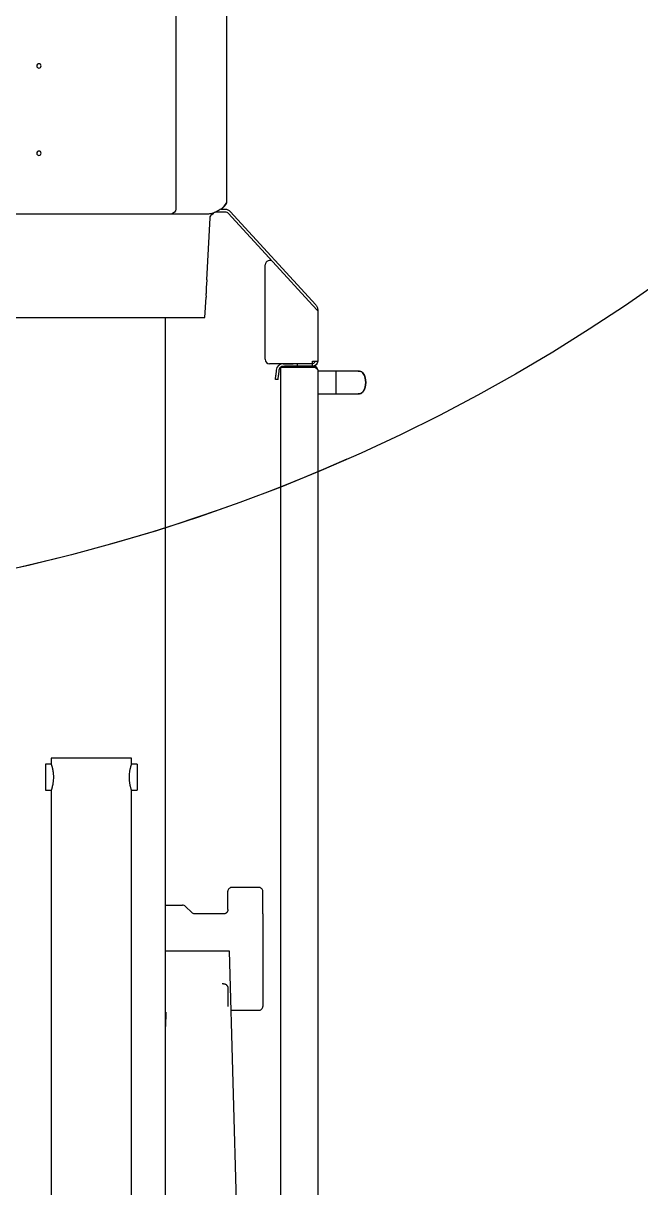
# Model space of a CAD drawing. Header units: millimetres. Extents: x 10462777 to 22643323, y 453826 to 1389191.
# Drawn here: x 11309565 to 11310272, y 581565 to 582898 of the extents above; entities that cross this region are included whole.
import ezdxf

# ---------------------------------------------------------------- set-up
doc = ezdxf.new("R2010")
doc.units = ezdxf.units.MM
doc.header["$LTSCALE"] = 200
doc.header["$MEASUREMENT"] = 0
for name, color, linetype in [('2', 2, 'CONTINUOUS'), ('5', 4, 'CONTINUOUS'), ('DV1_DEFAULT', 7, 'CONTINUOUS')]:
    doc.layers.add(name, color=color, linetype=linetype)
doc.layers.add('LAYOUT', color=8, linetype='CONTINUOUS', lineweight=25)

# ---------------------------------------------------------------- blocks, each defined once
blk = doc.blocks.new('r710ic')
at = {"layer": 'DV1_DEFAULT', "color": 7, "linetype": 'Continuous', "lineweight": 0}
blk.add_arc((272041.4, 104232.6), 2050.1, 337.1057, 23.7991, dxfattribs=at)
at = {"layer": 'LAYOUT', "color": 3}
blk.add_circle((272041.4, 104232.6), 2050.1, dxfattribs=at)

msp = doc.modelspace()

# ---------------------------------------------------------------- linework, layer by layer
at = {"layer": '2', "color": 124, "linetype": 'Continuous'}
for p, q in [((11309739.37272, 583034.4183, 0), (11309739.37272, 582685.41335, 0)), ((11309797.88209, 582692.83033, 0), (11309797.88209, 583034.4183, 0)), ((11309733.02178, 582679.49718, 0), (11309552.73799, 582679.49718, 0)), ((11309733.02178, 582679.41326, 0), (11309552.73799, 582679.41326, 0)), ((11309772.88173, 582679.41326, 0), (11309733.02178, 582679.41326, 0)), ((11309782.82352, 582680.46877, 0), (11309782.84071, 582680.47029, 0)), ((11309775.12875, 582604.28723, 0), (11309778.86488, 582675.57698, 0)), ((11309772.88173, 582561.41158, 0), (11309774.0938, 582584.5393, 0)), ((11309512.87804, 582561.41158, 0), (11309642.87988, 582561.41158, 0)), ((11309642.87988, 582561.41158, 0), (11309772.88173, 582561.41158, 0)), ((11309801.13213, 581835.91801, 0), (11309727.82718, 581835.91801, 0)), ((11309814.6149, 581349.11383, 0), (11309801.13213, 581835.91801, 0)), ((11309727.82755, 581765.91702, 0), (11309728.11374, 581765.91702, 0)), ((11309728.11374, 581765.91702, 0), (11309727.8285, 581749.57562, 0))]:
    msp.add_line(p, q, dxfattribs=at)
at = {"layer": '2', "color": 252, "linetype": 'Continuous'}
for p, q in [((11309727.82859, 581210.93165, 0), (11309727.82859, 582561.35677, 0)), ((11309834.1326, 581908.79462, 0), (11309804.13217, 581908.79462, 0)), ((11309799.1321, 581883.40195, 0), (11309799.1321, 581904.46443, 0)), ((11309839.13267, 581883.40195, 0), (11309839.13267, 581904.46443, 0)), ((11309727.8278, 581888.40203, 0), (11309747.0603, 581888.40203, 0)), ((11309757.66705, 581879.86637, 0), (11309750.59588, 581886.93754, 0)), ((11309794.13203, 581878.40188, 0), (11309761.20263, 581878.40188, 0)), ((11309839.13267, 581878.40188, 0), (11309839.13267, 581883.40195, 0)), ((11309839.13267, 581878.40188, 0), (11309839.13267, 581798.40075, 0)), ((11309794.13203, 581798.40075, 0), (11309792.62757, 581798.40075, 0)), ((11309839.13267, 581798.40075, 0), (11309839.13267, 581793.40068, 0)), ((11309799.1321, 581793.40068, 0), (11309799.1321, 581772.3382, 0)), ((11309839.13267, 581793.40068, 0), (11309839.13267, 581772.3382, 0)), ((11309804.13217, 581768.00801, 0), (11309834.1326, 581768.00801, 0))]:
    msp.add_line(p, q, dxfattribs=at)
at = {"layer": '2', "color": 60, "linetype": 'Continuous'}
for p, q in [((11309596.87923, 582056.92115, 0), (11309596.87923, 582049.71746, 0)), ((11309688.88054, 582056.92115, 0), (11309596.87923, 582056.92115, 0)), ((11309688.88054, 582049.71746, 0), (11309688.88054, 582056.92115, 0)), ((11309596.94521, 582049.92105, 0), (11309590.37914, 582049.92105, 0)), ((11309590.37914, 582049.92105, 0), (11309590.37914, 582019.92062, 0)), ((11309695.38063, 582049.92105, 0), (11309688.81456, 582049.92105, 0)), ((11309695.38063, 582049.92105, 0), (11309695.38063, 582019.92062, 0)), ((11309590.37914, 582019.92062, 0), (11309596.87923, 582019.92062, 0)), ((11309596.87923, 582019.92062, 0), (11309596.87923, 580710.90203, 0)), ((11309688.88054, 580710.90203, 0), (11309688.88054, 582019.92062, 0)), ((11309688.88054, 582019.92062, 0), (11309695.38063, 582019.92062, 0))]:
    msp.add_line(p, q, dxfattribs=at)
at = {"layer": '2', "color": 124, "linetype": 'Continuous', "extrusion": (0, 0, -1)}
for centre in [(-11309582.87903, 582849.41568, 0), (-11309582.87903, 582749.41426, 0)]:
    msp.add_circle(centre, 2.50004, dxfattribs=at)
at = {"layer": '2', "color": 124, "linetype": 'Continuous'}
msp.add_arc((11309772.88173, 582709.41369, 0), 30.00043, 306.86989762, 326.44269011, dxfattribs=at)
at = {"layer": '2', "color": 124, "linetype": 'Continuous', "extrusion": (0, 0, -1)}
msp.add_arc((-11309733.02178, 582685.41335, 0), 5.91616, 252.97613378, 270, dxfattribs=at)
at = {"layer": '2', "color": 252, "linetype": 'Continuous'}
msp.add_arc((11309747.0603, 581883.40195, 0), 5.00007, 44.99999992, 90, dxfattribs=at)
at = {"layer": '2', "color": 252, "linetype": 'Continuous', "extrusion": (0, 0, -1)}
msp.add_arc((-11309761.20263, 581883.40195, 0), 5.00007, 270, 315.00000008, dxfattribs=at)
at = {"layer": '2', "color": 124, "linetype": 'Continuous'}
msp.add_ellipse((11309772.88173, 582708.77368, 0), major_axis=(30.00043, 0), ratio=0.9999930524, start_param=5.3906382236, end_param=5.7077559364, dxfattribs=at)
at = {"layer": '2', "color": 124, "linetype": 'Continuous', "extrusion": (0, 0, -1)}
msp.add_ellipse((11309732.44442, 582685.41335, 0), major_axis=(-6.9283, 0), ratio=0.8660254038, start_param=3.1415926536, end_param=4.3725520709, dxfattribs=at)
at = {"layer": '2', "color": 252, "linetype": 'Continuous'}
for centre, major_axis, start_param, end_param in [((11309804.13217, 581904.46443, 0), (-5.00007, 0), 4.7123889804, 6.2831853072), ((11309834.1326, 581904.46443, 0), (-5.00007, 0), 3.1415926536, 4.7123889804), ((11309834.1326, 581772.3382, 0), (5.00007, 0), 4.7123889804, 6.2831853072), ((11309804.13217, 581772.3382, 0), (5.00007, 0), 4.485997532, 4.7123889804)]:
    msp.add_ellipse(centre, major_axis=major_axis, ratio=0.8660254038, start_param=start_param, end_param=end_param, dxfattribs=at)
at = {"layer": '2', "color": 124, "linetype": 'Continuous'}
for points, knots in [([(11309790.88199, 582685.41335, 0), (11309789.81071, 582684.60989, 0), (11309788.60699, 582683.81999, 0), (11309786.61303, 582682.7294, 0), (11309785.91708, 582682.38151, 0), (11309784.82856, 582681.89175, 0), (11309784.4583, 582681.73384, 0), (11309783.70343, 582681.43009, 0), (11309783.31988, 582681.28469, 0), (11309781.37819, 582680.59436, 0), (11309779.74354, 582680.15843, 0), (11309777.21502, 582679.71553, 0), (11309776.35947, 582679.60289, 0), (11309775.06323, 582679.48954, 0), (11309774.629, 582679.46101, 0), (11309773.97525, 582679.4324, 0), (11309773.64776, 582679.42165, 0), (11309773.31953, 582679.41626, 0), (11309773.10056, 582679.41386, 0), (11309772.99056, 582679.41326, 0), (11309772.88173, 582679.41326, 0)], [0, 0, 0, 0, 0.25, 0.25, 0.375, 0.375, 0.4375, 0.4375, 0.5, 0.5, 0.75, 0.75, 0.875, 0.875, 0.9375, 0.9375, 0.96875, 0.984375, 0.984375, 1, 1, 1, 1]), ([(11309778.88371, 582675.66712, 0), (11309778.87762, 582675.70774, 0), (11309778.7955, 582676.32743, 0), (11309779.16261, 582677.44137, 0), (11309779.80106, 582678.76532, 0), (11309780.5885, 582679.69079, 0), (11309781.2758, 582680.26027, 0), (11309781.74815, 582680.56615, 0), (11309782.08425, 582680.75178, 0), (11309782.35803, 582680.88085, 0), (11309782.47039, 582680.93349, 0), (11309782.4717, 582680.92737, 0)], [0, 0, 0, 0, 0.0117087833, 0.1789215288, 0.3191025446, 0.4376293103, 0.5315949855, 0.6030831925, 0.6774494301, 0.790067629, 1, 1, 1, 1]), ([(11309778.94879, 582675.07159, 0), (11309778.91338, 582675.40249, 0), (11309778.91131, 582676.32735, 0), (11309779.49145, 582677.68745, 0), (11309780.38718, 582678.92706, 0), (11309781.35766, 582679.74947, 0), (11309782.01065, 582680.11694, 0), (11309782.31584, 582680.25645, 0)], [0, 0, 0, 0, 0.148186079, 0.4247901512, 0.6535588974, 0.8469125155, 1, 1, 1, 1]), ([(11309775.1353, 582604.41219, 0), (11309775.13523, 582604.41165, 0), (11309775.12702, 582604.34789, 0), (11309775.10668, 582604.18722, 0), (11309775.10209, 582604.15085, 0), (11309775.09199, 582604.07058, 0), (11309775.08648, 582604.02664, 0), (11309775.06864, 582603.88368, 0), (11309775.04135, 582603.66334, 0), (11309775.00758, 582603.38444, 0), (11309774.97999, 582603.15301, 0), (11309774.97042, 582603.07215, 0), (11309774.95055, 582602.90287, 0), (11309774.94024, 582602.81435, 0), (11309774.88755, 582602.35769, 0), (11309774.84131, 582601.94418, 0), (11309774.76802, 582601.25335, 0), (11309774.74293, 582601.01124, 0), (11309774.70454, 582600.62972, 0), (11309774.69164, 582600.49973, 0), (11309774.66592, 582600.23645, 0), (11309774.65306, 582600.10283, 0), (11309774.58889, 582599.42504, 0), (11309774.53795, 582598.85198, 0), (11309774.46392, 582597.94557, 0), (11309774.43952, 582597.63395, 0), (11309774.3927, 582597.00688, 0), (11309774.37021, 582596.69056, 0), (11309774.30564, 582595.73341, 0), (11309774.2665, 582595.08448, 0), (11309774.19697, 582593.76392, 0), (11309774.16772, 582593.11387, 0), (11309774.13148, 582592.15489, 0), (11309774.12066, 582591.83786, 0), (11309774.10147, 582591.20917, 0), (11309774.09307, 582590.89652, 0), (11309774.07175, 582589.98691, 0), (11309774.06248, 582589.41166, 0), (11309774.05551, 582588.73122, 0), (11309774.05434, 582588.59708, 0), (11309774.05245, 582588.33276, 0), (11309774.05172, 582588.20225, 0), (11309774.05011, 582587.81929, 0), (11309774.04984, 582587.5763, 0), (11309774.05081, 582586.88315, 0), (11309774.05381, 582586.46845, 0), (11309774.05879, 582586.01073, 0), (11309774.05986, 582585.92202, 0), (11309774.06205, 582585.75239, 0), (11309774.06318, 582585.67139, 0), (11309774.0666, 582585.43959, 0), (11309774.07127, 582585.16039, 0), (11309774.07558, 582584.93999, 0), (11309774.07851, 582584.79705, 0), (11309774.07944, 582584.75314, 0), (11309774.08117, 582584.67291, 0), (11309774.08197, 582584.63655, 0), (11309774.08555, 582584.47598, 0), (11309774.08711, 582584.41239, 0), (11309774.08713, 582584.41191, 0)], [0, 0, 0, 0, 0.0624477996, 0.0624477996, 0.0780752881, 0.0780752881, 0.0937027766, 0.0937027766, 0.1249577535, 0.1562127304, 0.1562127304, 0.1718402189, 0.1718402189, 0.1874677074, 0.1874677074, 0.2499776612, 0.2499776612, 0.2812326382, 0.2812326382, 0.2968601266, 0.2968601266, 0.3124876151, 0.3124876151, 0.374997569, 0.374997569, 0.4062525459, 0.4062525459, 0.4375075228, 0.4375075228, 0.5000174767, 0.5000174767, 0.5625274305, 0.5625274305, 0.5937824075, 0.5937824075, 0.6250373844, 0.6250373844, 0.6875473383, 0.6875473383, 0.7031748267, 0.7031748267, 0.7188023152, 0.7188023152, 0.7500572921, 0.7500572921, 0.812567246, 0.812567246, 0.8281947345, 0.8281947345, 0.8438222229, 0.8438222229, 0.8750771999, 0.9063321768, 0.9063321768, 0.9219596653, 0.9219596653, 0.9375871537, 0.9375871537, 1, 1, 1, 1])]:
    msp.add_open_spline(points, degree=3, knots=knots, dxfattribs=at)
at = {"layer": '2', "color": 60, "linetype": 'Continuous'}
for points, knots in [([(11309596.87923, 582049.92104, 0), (11309596.87923, 582049.92105, 0), (11309596.87916, 582049.92128, 0), (11309596.88698, 582049.89733, 0), (11309596.91052, 582049.82483, 0), (11309596.92034, 582049.79455, 0), (11309596.94391, 582049.72156, 0), (11309596.95771, 582049.67871, 0), (11309597.03563, 582049.4355, 0), (11309597.12673, 582049.14848, 0), (11309597.29797, 582048.58425, 0), (11309597.36083, 582048.37372, 0), (11309597.49672, 582047.9065, 0), (11309597.56867, 582047.65351, 0), (11309597.79306, 582046.83891, 0), (11309597.95418, 582046.22206, 0), (11309598.1593, 582045.35658, 0), (11309598.20062, 582045.17822, 0), (11309598.2827, 582044.81462, 0), (11309598.32344, 582044.62943, 0), (11309598.44439, 582044.06385, 0), (11309598.52332, 582043.67347, 0), (11309598.67555, 582042.86608, 0), (11309598.74886, 582042.44907, 0), (11309598.85293, 582041.80303, 0), (11309598.88663, 582041.58425, 0), (11309598.95177, 582041.13965, 0), (11309598.98329, 582040.91315, 0), (11309599.1331, 582039.77316, 0), (11309599.2283, 582038.836, 0), (11309599.32609, 582037.39256, 0), (11309599.35119, 582036.9051, 0), (11309599.37657, 582036.16402, 0), (11309599.38299, 582035.91461, 0), (11309599.39151, 582035.41775, 0), (11309599.39362, 582035.16997, 0), (11309599.39368, 582033.9342, 0), (11309599.35998, 582032.95561, 0), (11309599.27848, 582031.74479, 0), (11309599.26021, 582031.50326, 0), (11309599.21982, 582031.02145, 0), (11309599.19775, 582030.78199, 0), (11309599.12681, 582030.07326, 0), (11309599.073, 582029.61142, 0), (11309598.95438, 582028.7082, 0), (11309598.88956, 582028.26683, 0), (11309598.78554, 582027.61998, 0), (11309598.74974, 582027.4069, 0), (11309598.6761, 582026.98585, 0), (11309598.63816, 582026.77734, 0), (11309598.44563, 582025.75606, 0), (11309598.28253, 582025.00537, 0), (11309598.03816, 582023.97377, 0), (11309597.95673, 582023.64578, 0), (11309597.83632, 582023.17811, 0), (11309597.79643, 582023.02615, 0), (11309597.71838, 582022.73363, 0), (11309597.6801, 582022.59265, 0), (11309597.49302, 582021.91369, 0), (11309597.35722, 582021.45276, 0), (11309597.21397, 582020.98061, 0), (11309597.18665, 582020.89143, 0), (11309597.13491, 582020.72381, 0), (11309597.11047, 582020.64532, 0), (11309597.04262, 582020.42879, 0), (11309597.00438, 582020.30864, 0), (11309596.91169, 582020.01935, 0), (11309596.87919, 582019.92051, 0), (11309596.87922, 582019.9206, 0)], [0, 0, 0, 0, 0.0000377283, 0.0312865493, 0.0312865493, 0.0469109598, 0.0469109598, 0.0625353703, 0.0625353703, 0.1250330123, 0.1250330123, 0.1562818333, 0.1562818333, 0.1875306543, 0.1875306543, 0.2500282962, 0.2500282962, 0.2656527067, 0.2656527067, 0.2812771172, 0.2812771172, 0.3125259382, 0.3125259382, 0.3437747592, 0.3437747592, 0.3593991697, 0.3593991697, 0.3750235802, 0.3750235802, 0.4375212222, 0.4375212222, 0.4687700432, 0.4687700432, 0.4843944537, 0.4843944537, 0.5000188642, 0.5000188642, 0.5625165061, 0.5625165061, 0.5781409166, 0.5781409166, 0.5937653271, 0.5937653271, 0.6250141481, 0.6250141481, 0.6562629691, 0.6562629691, 0.6718873796, 0.6718873796, 0.6875117901, 0.6875117901, 0.7500094321, 0.7500094321, 0.7812582531, 0.7812582531, 0.7968826636, 0.7968826636, 0.8125070741, 0.8125070741, 0.875004716, 0.875004716, 0.8906291265, 0.8906291265, 0.906253537, 0.906253537, 0.937502358, 0.937502358, 1, 1, 1, 1]), ([(11309688.88054, 582019.9206, 0), (11309688.88051, 582019.92069, 0), (11309688.8481, 582020.01928, 0), (11309688.7555, 582020.30828, 0), (11309688.7173, 582020.4283, 0), (11309688.64953, 582020.64458, 0), (11309688.62512, 582020.72298, 0), (11309688.57339, 582020.89055, 0), (11309688.54607, 582020.97972, 0), (11309688.40279, 582021.45197, 0), (11309688.26683, 582021.91334, 0), (11309688.07937, 582022.59375, 0), (11309688.041, 582022.73507, 0), (11309687.96275, 582023.02836, 0), (11309687.92292, 582023.18015, 0), (11309687.80281, 582023.64671, 0), (11309687.72153, 582023.9741, 0), (11309687.47743, 582025.00453, 0), (11309687.31428, 582025.75526, 0), (11309687.08284, 582026.98299, 0), (11309687.00906, 582027.40349, 0), (11309686.87068, 582028.26374, 0), (11309686.806, 582028.70396, 0), (11309686.68759, 582029.60479, 0), (11309686.63385, 582030.06539, 0), (11309686.56295, 582030.77219, 0), (11309686.54093, 582031.01045, 0), (11309686.50041, 582031.49243, 0), (11309686.48203, 582031.73467, 0), (11309686.40016, 582032.94674, 0), (11309686.36637, 582033.92454, 0), (11309686.36607, 582035.15695, 0), (11309686.36811, 582035.40394, 0), (11309686.37643, 582035.89897, 0), (11309686.38272, 582036.14747, 0), (11309686.40793, 582036.89142, 0), (11309686.43298, 582037.38046, 0), (11309686.53067, 582038.82771, 0), (11309686.6259, 582039.76623, 0), (11309686.77558, 582040.90665, 0), (11309686.80707, 582041.13313, 0), (11309686.87217, 582041.57788, 0), (11309686.90587, 582041.79679, 0), (11309687.00993, 582042.44338, 0), (11309687.08329, 582042.86094, 0), (11309687.23571, 582043.66975, 0), (11309687.31478, 582044.06101, 0), (11309687.43603, 582044.62806, 0), (11309687.47692, 582044.81395, 0), (11309687.55915, 582045.17825, 0), (11309687.60024, 582045.3556, 0), (11309687.80482, 582046.21892, 0), (11309687.96575, 582046.83531, 0), (11309688.15279, 582047.51444, 0), (11309688.18949, 582047.64566, 0), (11309688.2612, 582047.89871, 0), (11309688.29629, 582048.02079, 0), (11309688.39813, 582048.37099, 0), (11309688.46093, 582048.58138, 0), (11309688.63205, 582049.1453, 0), (11309688.7231, 582049.43225, 0), (11309688.80117, 582049.67592, 0), (11309688.81502, 582049.71894, 0), (11309688.83881, 582049.79264, 0), (11309688.84872, 582049.82322, 0), (11309688.87252, 582049.89652, 0), (11309688.88055, 582049.92108, 0), (11309688.88054, 582049.92105, 0)], [0, 0, 0, 0, 0.0624812387, 0.0624812387, 0.093721858, 0.093721858, 0.1093421677, 0.1093421677, 0.1249624773, 0.1249624773, 0.187443716, 0.187443716, 0.2030640257, 0.2030640257, 0.2186843353, 0.2186843353, 0.2499249547, 0.2499249547, 0.3124061933, 0.3124061933, 0.3436468127, 0.3436468127, 0.374887432, 0.374887432, 0.4061280513, 0.4061280513, 0.421748361, 0.421748361, 0.4373686707, 0.4373686707, 0.4998499094, 0.4998499094, 0.515470219, 0.515470219, 0.5310905287, 0.5310905287, 0.562331148, 0.562331148, 0.6248123867, 0.6248123867, 0.6404326964, 0.6404326964, 0.656053006, 0.656053006, 0.6872936254, 0.6872936254, 0.7185342447, 0.7185342447, 0.7341545544, 0.7341545544, 0.749774864, 0.749774864, 0.8122561027, 0.8122561027, 0.8278764124, 0.8278764124, 0.843496722, 0.843496722, 0.8747373414, 0.8747373414, 0.93721858, 0.93721858, 0.9528388897, 0.9528388897, 0.9684591994, 0.9684591994, 1, 1, 1, 1])]:
    msp.add_open_spline(points, degree=3, knots=knots, dxfattribs=at)
at = {"layer": '2', "color": 252, "linetype": 'Continuous'}
for points, knots in [([(11309799.1321, 581883.40195, 0), (11309799.1321, 581883.10809, 0), (11309799.10638, 581882.80992, 0), (11309799.02423, 581882.35766, 0), (11309798.98956, 581882.20607, 0), (11309798.9256, 581881.97765, 0), (11309798.90221, 581881.9011, 0), (11309798.85174, 581881.74925, 0), (11309798.82468, 581881.67389, 0), (11309798.68013, 581881.29995, 0), (11309798.53521, 581881.00999, 0), (11309798.27101, 581880.59184, 0), (11309798.17442, 581880.45446, 0), (11309797.96877, 581880.19134, 0), (11309797.85974, 581880.06539, 0), (11309797.62944, 581879.82472, 0), (11309797.50817, 581879.71, 0), (11309797.31699, 581879.5466, 0), (11309797.25171, 581879.49358, 0), (11309797.11801, 581879.3905, 0), (11309797.04942, 581879.34034, 0), (11309796.70214, 581879.09968, 0), (11309796.40861, 581878.93757, 0), (11309795.94537, 581878.73926, 0), (11309795.78681, 581878.6806, 0), (11309795.46297, 581878.57929, 0), (11309795.2997, 581878.53724, 0), (11309794.806, 581878.43614, 0), (11309794.47169, 581878.40188, 0), (11309794.13203, 581878.40188, 0)], [0, 0, 0, 0, 0.125, 0.125, 0.1875, 0.1875, 0.21875, 0.21875, 0.25, 0.25, 0.375, 0.375, 0.4375, 0.4375, 0.5, 0.5, 0.5625, 0.5625, 0.59375, 0.59375, 0.625, 0.625, 0.75, 0.75, 0.8125, 0.8125, 0.875, 0.875, 1, 1, 1, 1]), ([(11309794.13203, 581798.40075, 0), (11309794.47168, 581798.40075, 0), (11309794.80552, 581798.3665, 0), (11309795.29788, 581798.26581, 0), (11309795.4606, 581798.22397, 0), (11309795.78314, 581798.12329, 0), (11309795.94294, 581798.06433, 0), (11309796.40703, 581797.86591, 0), (11309796.69996, 581797.70409, 0), (11309797.04546, 581797.46512, 0), (11309797.11351, 581797.41548, 0), (11309797.2475, 581797.31242, 0), (11309797.31343, 581797.25898, 0), (11309797.50563, 581797.09498, 0), (11309797.62715, 581796.98014, 0), (11309797.97241, 581796.61982, 0), (11309798.17719, 581796.35843, 0), (11309798.53372, 581795.79583, 0), (11309798.67906, 581795.50486, 0), (11309798.85237, 581795.0574, 0), (11309798.90264, 581794.90638, 0), (11309798.98847, 581794.60104, 0), (11309799.02361, 581794.448, 0), (11309799.10637, 581793.99357, 0), (11309799.1321, 581793.69466, 0), (11309799.1321, 581793.40068, 0)], [0, 0, 0, 0, 0.125, 0.125, 0.1875, 0.1875, 0.25, 0.25, 0.375, 0.375, 0.40625, 0.40625, 0.4375, 0.4375, 0.5, 0.5, 0.625, 0.625, 0.75, 0.75, 0.8125, 0.8125, 0.875, 0.875, 1, 1, 1, 1])]:
    msp.add_open_spline(points, degree=3, knots=knots, dxfattribs=at)
at = {"layer": '5', "color": 252, "linetype": 'Continuous'}
for p, q in [((11309785.53151, 582682.4133, 0), (11309795.85898, 582682.4133, 0)), ((11309790.88152, 582685.41335, 0), (11309795.85898, 582685.41335, 0)), ((11309799.54753, 582680.78892, 0), (11309850.5708, 582625.03667, 0)), ((11309801.76067, 582682.81433, 0), (11309899.78514, 582575.70467, 0)), ((11309895.88348, 582575.52428, 0), (11309850.57134, 582625.03608, 0)), ((11309841.88271, 582513.4129, 0), (11309841.88271, 582621.66039, 0)), ((11309901.88356, 582568.96809, 0), (11309895.88348, 582575.52428, 0)), ((11309901.88356, 582570.30357, 0), (11309901.88356, 582568.96809, 0)), ((11309901.88356, 582568.96809, 0), (11309901.88356, 582511.41087, 0)), ((11309895.88348, 582508.41283, 0), (11309846.88278, 582508.41283, 0)), ((11309860.88298, 582504.42751, 0), (11309860.88298, 582505.42752, 0)), ((11309860.88298, 582505.42752, 0), (11309863.88302, 582505.42752, 0)), ((11309862.47612, 582508.41083, 0), (11309873.88317, 582508.41083, 0)), ((11309878.88361, 582505.42752, 0), (11309863.88302, 582505.42752, 0)), ((11309878.88324, 582508.41083, 0), (11309873.88317, 582508.41083, 0)), ((11309878.88324, 582505.41079, 0), (11309878.88324, 582508.41083, 0)), ((11309895.88348, 582508.41083, 0), (11309878.88324, 582508.41083, 0)), ((11309895.88348, 582505.41079, 0), (11309878.88324, 582505.41079, 0)), ((11309895.88348, 582508.41283, 0), (11309895.88348, 582511.41087, 0)), ((11309895.88348, 582511.41087, 0), (11309901.88356, 582511.41087, 0)), ((11309895.88348, 582505.41079, 0), (11309895.88348, 582508.41083, 0)), ((11309897.88351, 582505.42752, 0), (11309896.33117, 582505.42752, 0)), ((11309853.57554, 582490.46766, 0), (11309854.01133, 582495.4487, 0)), ((11309854.50645, 582501.10797, 0), (11309854.01133, 582495.4487, 0)), ((11309856.56417, 582490.20619, 0), (11309856.99995, 582495.18723, 0)), ((11309857.49507, 582500.8465, 0), (11309856.99995, 582495.18723, 0)), ((11309859.88297, 581426.41419, 0), (11309859.88297, 582504.42551, 0)), ((11309859.88297, 582504.42551, 0), (11309863.88302, 582504.42551, 0)), ((11309863.88302, 582504.42751, 0), (11309860.88298, 582504.42751, 0)), ((11309897.88351, 582504.42751, 0), (11309863.88302, 582504.42751, 0)), ((11309863.88302, 582504.42551, 0), (11309897.88351, 582504.42551, 0)), ((11309899.23766, 582504.42751, 0), (11309897.88351, 582504.42751, 0)), ((11309897.88351, 582504.42551, 0), (11309899.52917, 582504.42551, 0)), ((11309901.88356, 582501.42746, 0), (11309901.88356, 581429.41224, 0)), ((11309856.56417, 582490.20619, 0), (11309853.57554, 582490.46766, 0))]:
    msp.add_line(p, q, dxfattribs=at)
at = {"layer": '5', "color": 95, "linetype": 'Continuous'}
for p, q in [((11309922.88386, 582499.92744, 0), (11309901.88356, 582499.92744, 0)), ((11309922.88386, 582499.92744, 0), (11309922.88386, 582499.84518, 0)), ((11309948.38422, 582499.91744, 0), (11309922.88386, 582499.91744, 0)), ((11309922.88386, 582497.11906, 0), (11309922.88386, 582499.84518, 0)), ((11309922.88386, 582476.73546, 0), (11309922.88386, 582497.11906, 0)), ((11309901.88356, 582473.92707, 0), (11309922.88386, 582473.92707, 0)), ((11309922.88386, 582474.00933, 0), (11309922.88386, 582476.73546, 0)), ((11309922.88386, 582473.92707, 0), (11309922.88386, 582474.00933, 0)), ((11309922.88386, 582473.93707, 0), (11309948.38422, 582473.93707, 0))]:
    msp.add_line(p, q, dxfattribs=at)
at = {"layer": '5', "color": 252, "linetype": 'Continuous', "extrusion": (0, 0, -1)}
for centre, radius, start, end in [((-11309795.85898, 582677.41323, 0), 8.00011, 90, 137.53591809), ((-11309795.85898, 582677.41323, 0), 5.00007, 90, 137.53591809), ((-11309895.88348, 582511.41087, 0), 3.00004, 180, 270), ((-11309895.88348, 582511.41087, 0), 6.00009, 180, 270), ((-11309897.88351, 582501.42746, 0), 4.00006, 90, 114.29345696)]:
    msp.add_arc(centre, radius, start, end, dxfattribs=at)
at = {"layer": '5', "color": 252, "linetype": 'Continuous'}
for centre, radius, start, end in [((11309846.88278, 582621.66039, 0), 5.00007, 42.46408191, 180), ((11309846.88278, 582513.4129, 0), 5.00007, 180, 270), ((11309862.47612, 582500.41072, 0), 8.00011, 90, 175.00000001), ((11309862.47612, 582500.41072, 0), 5.00007, 108.58049788, 175.00000001), ((11309897.88351, 582501.42746, 0), 4.00006, 0, 27.78069021)]:
    msp.add_arc(centre, radius, start, end, dxfattribs=at)
at = {"layer": '5', "color": 95, "linetype": 'Continuous'}
for centre, radius, start, end in [((11309948.38422, 582486.92726, 0), 13.00018, 90, 92.24749309), ((11309948.38422, 582486.92726, 0), 13.00018, 83.55121696, 90), ((11309949.20788, 582494.21429, 0), 5.66675, 30.83703869, 83.55121696), ((11309937.00171, 582486.92726, 0), 19.88264, 329.16296131, 30.83703869), ((11309948.38422, 582486.92726, 0), 13.00018, 267.75250691, 270), ((11309948.38422, 582486.92726, 0), 13.00018, 270, 276.44878304), ((11309949.20788, 582479.64022, 0), 5.66675, 276.44878304, 329.16296131)]:
    msp.add_arc(centre, radius, start, end, dxfattribs=at)
at = {"layer": '5', "color": 95, "linetype": 'Continuous', "extrusion": (0, 0, -1)}
for centre, radius, start, end in [((-11309948.38422, 582486.92726, 0), 12.99018, 90.00003095, 96.43250772), ((-11309949.20469, 582494.20459, 0), 5.66675, 96.43250772, 149.22345919), ((-11309936.98548, 582486.92726, 0), 19.88887, 149.22345919, 210.77654081), ((-11309948.38422, 582486.92726, 0), 12.99018, 263.56749121, 269.99996798), ((-11309949.20469, 582479.64992, 0), 5.66675, 210.77654081, 263.56748992)]:
    msp.add_arc(centre, radius, start, end, dxfattribs=at)
at = {"layer": '5', "color": 252, "linetype": 'Continuous'}
for major_axis, ratio, start_param, end_param in [((0, 3.00004), 0.9999999995, 5.8765680832, 6.2831853072), ((-4.00006, 0), 0.9993333333, 3.1415926536, 3.6264571659)]:
    msp.add_ellipse((11309897.88351, 582501.42746, 0), major_axis=major_axis, ratio=ratio, start_param=start_param, end_param=end_param, dxfattribs=at)
for points, knots in [([(11309899.78514, 582575.70467, 0), (11309900.11872, 582575.34017, 0), (11309900.41843, 582574.94469, 0), (11309900.93987, 582574.10526, 0), (11309901.16159, 582573.66134, 0), (11309901.51946, 582572.74022, 0), (11309901.65561, 582572.26304, 0), (11309901.83766, 582571.29176, 0), (11309901.88356, 582570.79767, 0), (11309901.88356, 582570.30357, 0)], [0, 0, 0, 0, 0.25, 0.25, 0.5, 0.5, 0.75, 0.75, 1, 1, 1, 1]), ([(11309901.42251, 582503.29184, 0), (11309901.39668, 582503.34087, 0), (11309901.36731, 582503.39413, 0), (11309901.30175, 582503.50598, 0), (11309901.266, 582503.56387, 0), (11309901.18804, 582503.68259, 0), (11309901.14548, 582503.74388, 0), (11309901.05463, 582503.86678, 0), (11309901.00667, 582503.92798, 0), (11309900.90533, 582504.04954, 0), (11309900.8519, 582504.10997, 0), (11309900.73929, 582504.22955, 0), (11309900.68164, 582504.28709, 0), (11309900.56374, 582504.39787, 0), (11309900.5035, 582504.45111, 0), (11309900.38054, 582504.55343, 0), (11309900.31867, 582504.60176, 0), (11309900.19667, 582504.69173, 0), (11309900.1362, 582504.73366, 0), (11309900.01687, 582504.81188, 0), (11309899.95851, 582504.84783, 0), (11309899.84807, 582504.91244, 0), (11309899.79555, 582504.94138, 0), (11309899.69734, 582504.99307, 0), (11309899.65152, 582505.01584, 0), (11309899.57261, 582505.05366, 0), (11309899.53897, 582505.06899, 0), (11309899.49942, 582505.08663, 0), (11309899.48825, 582505.09153, 0), (11309899.47946, 582505.09535, 0)], [0, 0, 0, 0, 0.0740108464, 0.0740108464, 0.1480216929, 0.1480216929, 0.2220325393, 0.2220325393, 0.2960433857, 0.2960433857, 0.3700542322, 0.3700542322, 0.4440650786, 0.4440650786, 0.518075925, 0.518075925, 0.5920867715, 0.5920867715, 0.6660976179, 0.6660976179, 0.7401084643, 0.7401084643, 0.8141193108, 0.8141193108, 0.8881301572, 0.8881301572, 0.9621410037, 0.9621410037, 1, 1, 1, 1]), ([(11309899.52917, 582504.42551, 0), (11309899.49991, 582504.34936, 0), (11309899.47874, 582504.27101, 0), (11309899.45496, 582504.10935, 0), (11309899.45286, 582504.02597, 0), (11309899.47667, 582503.78292, 0), (11309899.53233, 582503.62558, 0), (11309899.69188, 582503.34723, 0), (11309899.79221, 582503.22837, 0), (11309900.01572, 582503.02618, 0), (11309900.13622, 582502.9457, 0), (11309900.38204, 582502.8271, 0), (11309900.50408, 582502.79029, 0), (11309900.74341, 582502.76493, 0), (11309900.85416, 582502.77762, 0), (11309901.16158, 582502.8875, 0), (11309901.31883, 582503.05155, 0), (11309901.42251, 582503.2906, 0)], [0, 0, 0, 0, 0.0625, 0.0625, 0.125, 0.125, 0.25, 0.25, 0.375, 0.375, 0.5, 0.5, 0.625, 0.625, 0.75, 0.75, 1, 1, 1, 1]), ([(11309900.41876, 582503.03145, 0), (11309900.39549, 582503.06822, 0), (11309900.3701, 582503.1066, 0), (11309900.31413, 582503.18664, 0), (11309900.28378, 582503.22793, 0), (11309900.21926, 582503.31089, 0), (11309900.18489, 582503.35284, 0), (11309900.11118, 582503.43765, 0), (11309900.07263, 582503.47959, 0), (11309899.99339, 582503.56098, 0), (11309899.95249, 582503.60067, 0), (11309899.86809, 582503.67801, 0), (11309899.82589, 582503.71446, 0), (11309899.74196, 582503.78317, 0), (11309899.69984, 582503.81572, 0), (11309899.61784, 582503.87591, 0), (11309899.57808, 582503.90351, 0), (11309899.51364, 582503.94617, 0), (11309899.48819, 582503.96243, 0), (11309899.46355, 582503.9777, 0)], [0, 0, 0, 0, 0.1153063508, 0.1153063508, 0.2306127017, 0.2306127017, 0.3459190525, 0.3459190525, 0.4612254034, 0.4612254034, 0.5765317542, 0.5765317542, 0.6918381051, 0.6918381051, 0.8071444559, 0.8071444559, 0.9224508067, 0.9224508067, 1, 1, 1, 1]), ([(11309900.41876, 582503.03145, 0), (11309900.56096, 582503.06869, 0), (11309900.70318, 582503.10589, 0), (11309900.94176, 582503.1679, 0), (11309901.03807, 582503.19284, 0), (11309901.23041, 582503.24247, 0), (11309901.32645, 582503.26717, 0), (11309901.42251, 582503.29184, 0)], [0, 0, 0, 0, 0.425488431, 0.425488431, 0.7132419627, 0.7132419627, 1, 1, 1, 1]), ([(11309900.41876, 582503.03038, 0), (11309900.58585, 582503.07411, 0), (11309900.75298, 582503.11777, 0), (11309901.00408, 582503.18287, 0), (11309901.08793, 582503.20453, 0), (11309901.25536, 582503.24767, 0), (11309901.33893, 582503.26915, 0), (11309901.42251, 582503.2906, 0)], [0, 0, 0, 0, 0.4999715235, 0.4999715235, 0.7504837387, 0.7504837387, 1, 1, 1, 1])]:
    msp.add_open_spline(points, degree=3, knots=knots, dxfattribs=at)
for points, degree in [([(11309899.52917, 582505.07332, 0), (11309899.23766, 582504.42751, 0)], 1), ([(11309900.28939, 582502.87973, 0), (11309900.33823, 582502.92063, 0), (11309900.38106, 582502.97148, 0), (11309900.41876, 582503.03038, 0)], 3)]:
    msp.add_open_spline(points, degree=degree, dxfattribs=at)

# ---------------------------------------------------------------- block references
at = {"layer": 'LAYOUT', "color": 2, "rotation": 270}
msp.add_blockref('r710ic', (11204875.24796, 856316.46559, 0), dxfattribs=at)

doc.saveas('drawing.dxf')
